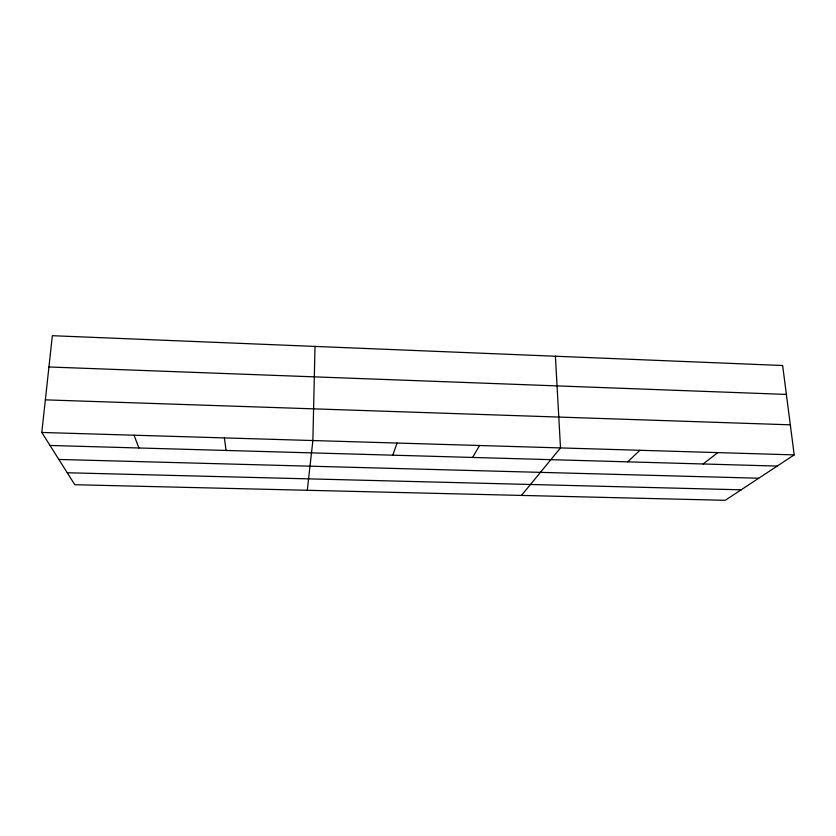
<?xml version="1.0" encoding="UTF-8"?>
<svg xmlns="http://www.w3.org/2000/svg" width="836" height="836" viewBox="0 0 836 836"><rect width="100%" height="100%" fill="white"/><g stroke="black" fill="none" stroke-linecap="round" stroke-linejoin="round"><path stroke-width="1.25" d="M315.015 346.417L312.873 440.541L307.293 490.283M41.8 432.463L52.344 335.696L782.642 365.51L794.2 454.888L725.22 500.304L74.791 484.713L41.8 432.463L794.2 454.888M392.805 455.181L397.048 443.049M472.58 457.438L479.571 445.515M521.486 495.414L560.507 447.929L555.407 356.23M627.711 461.838L639.895 450.29M703.139 463.98L717.779 452.61M67.246 472.758L741.145 489.812M58.844 459.455L758.774 478.213M50.003 445.463L777.198 466.08M45.353 399.859L790.313 424.824M48.937 366.973L786.383 394.435M134.053 435.222L138.922 447.981M224.393 437.907L226.075 450.447"/></g></svg>
